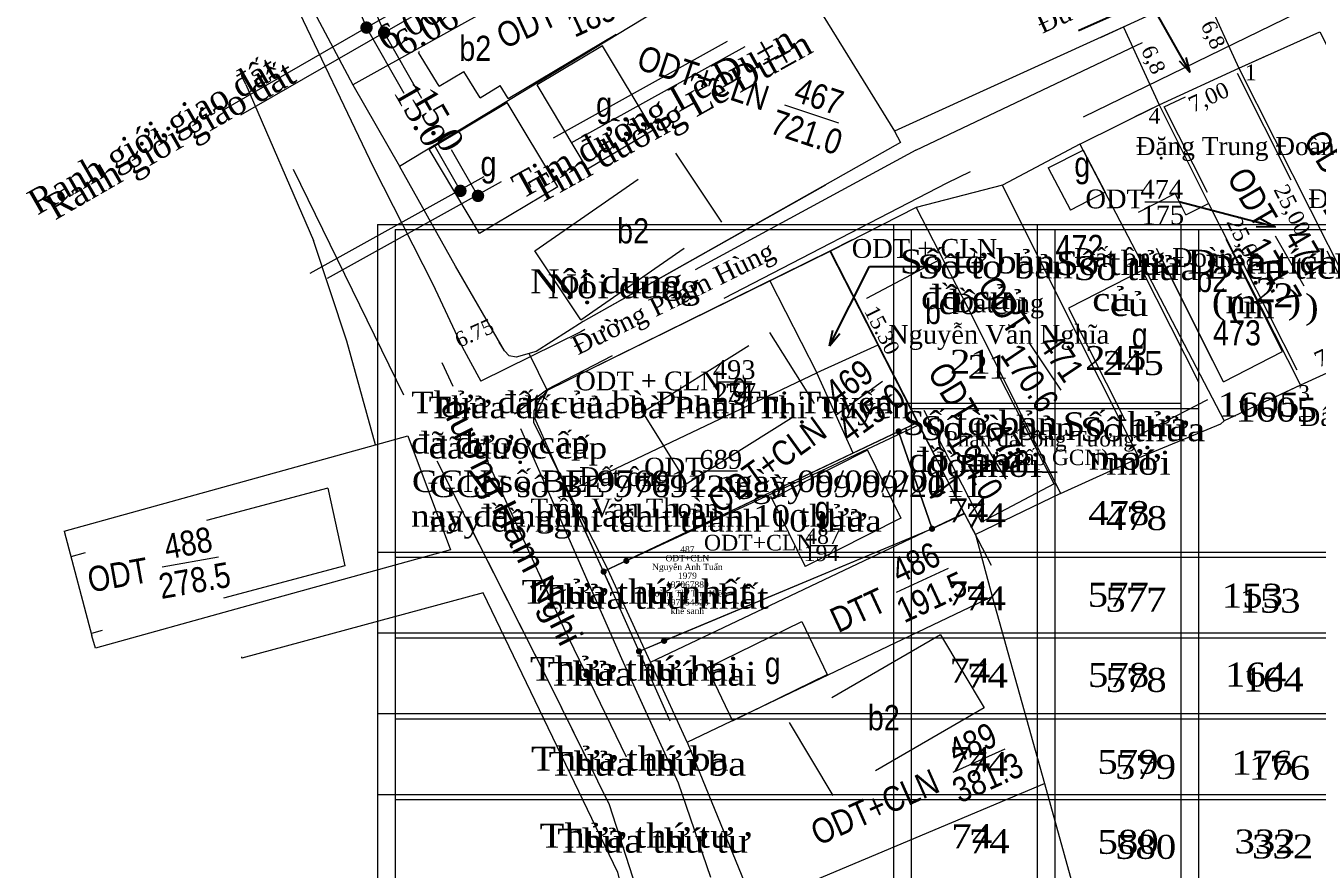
# Model space of a CAD drawing. Header units: metres. Extents: x 549612 to 552411, y 1838750 to 1839254.
# Drawn here: x 551481.4 to 551584.2, y 1839008.1 to 1839075.3 of the extents above; entities that cross this region are included whole.
import ezdxf
from ezdxf.enums import TextEntityAlignment as Align

# ---------------------------------------------------------------- set-up
doc = ezdxf.new("R2010")
doc.units = ezdxf.units.M
doc.header["$MEASUREMENT"] = 0
for name, pattern in [('DGN Style 1', [9.527112, 0.015852, -9.51126]), ('DGN Style 2', [15.8521, 9.51126, -6.34084]), ('DGN Style 3', [22.19294, 15.8521, -6.34084]), ('DGN Style 5', [11.09647, 4.75563, -6.34084]), ('LeDuong', [30, 20, -10]), ('TuongNha', [20, 10, -10])]:
    doc.linetypes.add(name, pattern=pattern)
for name, color, linetype, lineweight in [('Level 1', 7, 'Continuous', 0), ('Level 10', 7, 'Continuous', 0), ('Level 13', 7, 'Continuous', 0), ('Level 14', 7, 'Continuous', 0), ('Level 16', 7, 'Continuous', 0), ('Level 18', 7, 'Continuous', 0), ('Level 22', 7, 'Continuous', 0), ('Level 23', 7, 'Continuous', 0), ('Level 24', 7, 'Continuous', 0), ('Level 28', 7, 'Continuous', 0), ('Level 6', 7, 'Continuous', 0), ('Level 61', 7, 'Continuous', 0)]:
    doc.layers.add(name, color=color, linetype=linetype, lineweight=lineweight)
doc.styles.add('Style-Vnarial', font='Vnarial.shx')
doc.styles.add('Style-vnarialNarrowI', font='vnarialNarrowI.shx')
doc.styles.add('Style-Vntime', font='Vntime.shx')
doc.styles.add('Style-Vntimebi', font='Vntimebi.shx')
doc.dimstyles.get("Standard").update_dxf_attribs({"dimtxt": 0.18, "dimasz": 0.18, "dimexe": 0.18, "dimexo": 0.0625, "dimgap": 0.09, "dimtad": 0, "dimtih": 1, "dimtoh": 1, "dimdec": 4, "dimzin": 0, "dimdsep": 46, "dimtxsty": 'Standard', "dimcen": 0.09, "dimadec": 0, "dimazin": 0, "dimtfac": 1, "dimtdec": 4, "dimtofl": 0, "dimtmove": 0, "dimatfit": 3, "dimfxl": 1, "dimtolj": 1, "dimtzin": 0, "dimarcsym": 0})

# ---------------------------------------------------------------- blocks, each defined once
blk = doc.blocks.new('N_THUA_12')
at = {"layer": 'Level 13', "color": 7, "linetype": 'Continuous', "lineweight": 13, "flags": 128}
blk.add_lwpolyline([(-1.426873, -0.006037), (3.1127, -0.00351)], dxfattribs=at)
at = {"layer": 'Level 13', "color": 7, "linetype": 'Continuous', "lineweight": 0, "style": 'Style-vnarialNarrowI'}
blk.add_text('466', height=1.999982, rotation=359.999824, dxfattribs=at).set_placement((0.937433, 0.504819), align=Align.CENTER)
blk.add_text('ODT ', height=1.999982, rotation=359.999824, dxfattribs=at).set_placement((-1.945005, -0.007718), align=Align.MIDDLE_RIGHT)
blk.add_text('175.3', height=1.999982, rotation=359.999824, dxfattribs=at).set_placement((0.909025, -0.509617), align=Align.TOP_CENTER)
blk = doc.blocks.new('N_THUA_13')
at = {"layer": 'Level 13', "color": 7, "linetype": 'Continuous', "lineweight": 13, "flags": 128}
blk.add_lwpolyline([(-1.432513, -0.002506), (3.108519, 0.001739)], dxfattribs=at)
at = {"layer": 'Level 13', "color": 7, "linetype": 'Continuous', "lineweight": 0, "style": 'Style-vnarialNarrowI'}
blk.add_text('467', height=1.999979, rotation=0.000007, dxfattribs=at).set_placement((0.966574, 0.503299), align=Align.CENTER)
blk.add_text('ODT+CLN ', height=1.999979, rotation=0.000007, dxfattribs=at).set_placement((-2.245298, 0.000374), align=Align.MIDDLE_RIGHT)
blk.add_text('721.0', height=1.999979, rotation=0.000007, dxfattribs=at).set_placement((0.921404, -0.509952), align=Align.TOP_CENTER)
blk = doc.blocks.new('N_THUA_14')
at = {"layer": 'Level 13', "color": 7, "linetype": 'Continuous', "lineweight": 13, "flags": 128}
blk.add_lwpolyline([(-1.454133, -0.002136), (2.939698, 0.00081)], dxfattribs=at)
at = {"layer": 'Level 13', "color": 7, "linetype": 'Continuous', "lineweight": 0, "style": 'Style-vnarialNarrowI'}
blk.add_text('468', height=1.999983, rotation=359.999906, dxfattribs=at).set_placement((0.813823, 0.498908), align=Align.CENTER)
blk.add_text('ODT ', height=1.999983, rotation=359.999906, dxfattribs=at).set_placement((-1.969127, -0.002419), align=Align.MIDDLE_RIGHT)
blk.add_text('185.1', height=1.999983, rotation=359.999906, dxfattribs=at).set_placement((0.903744, -0.517068), align=Align.TOP_CENTER)
blk = doc.blocks.new('N_THUA_15')
at = {"layer": 'Level 13', "color": 7, "linetype": 'Continuous', "lineweight": 13, "flags": 128}
blk.add_lwpolyline([(-1.432199, -0.001917), (3.108502, 0.00025)], dxfattribs=at)
at = {"layer": 'Level 13', "color": 7, "linetype": 'Continuous', "lineweight": 0, "style": 'Style-vnarialNarrowI'}
blk.add_text('469', height=1.999978, rotation=0.000036, dxfattribs=at).set_placement((0.920698, 0.513348), align=Align.CENTER)
blk.add_text('ODT+CLN ', height=1.999978, rotation=0.000036, dxfattribs=at).set_placement((-2.240051, 0.001359), align=Align.MIDDLE_RIGHT)
blk.add_text('415.0', height=1.999978, rotation=0.000036, dxfattribs=at).set_placement((0.926142, -0.506528), align=Align.TOP_CENTER)
blk = doc.blocks.new('N_THUA_16')
at = {"layer": 'Level 13', "color": 7, "linetype": 'Continuous', "lineweight": 13, "flags": 128}
blk.add_lwpolyline([(-1.426877, -0.00472), (3.117851, 0.002184)], dxfattribs=at)
at = {"layer": 'Level 13', "color": 7, "linetype": 'Continuous', "lineweight": 0, "style": 'Style-vnarialNarrowI'}
blk.add_text('470', height=1.99986, rotation=359.999971, dxfattribs=at).set_placement((0.914884, 0.509224), align=Align.CENTER)
blk.add_text('ODT ', height=1.99986, rotation=359.999971, dxfattribs=at).set_placement((-1.946248, -0.001121), align=Align.MIDDLE_RIGHT)
blk.add_text('194.0', height=1.99986, rotation=359.999971, dxfattribs=at).set_placement((0.920932, -0.507884), align=Align.TOP_CENTER)
blk = doc.blocks.new('N_THUA_17')
at = {"layer": 'Level 13', "color": 7, "linetype": 'Continuous', "lineweight": 13, "flags": 128}
blk.add_lwpolyline([(-1.428341, 0.006247), (3.15626, 0.003418)], dxfattribs=at)
at = {"layer": 'Level 13', "color": 7, "linetype": 'Continuous', "lineweight": 0, "style": 'Style-vnarialNarrowI'}
blk.add_text('471', height=1.999979, rotation=0.000105, dxfattribs=at).set_placement((1.037888, 0.507059), align=Align.CENTER)
blk.add_text('ODT ', height=1.999979, rotation=0.000105, dxfattribs=at).set_placement((-1.945267, -0.003149), align=Align.MIDDLE_RIGHT)
blk.add_text('170.6', height=1.999979, rotation=0.000105, dxfattribs=at).set_placement((0.960238, -0.513503), align=Align.TOP_CENTER)
blk = doc.blocks.new('N_THUA_18')
at = {"layer": 'Level 13', "color": 7, "linetype": 'Continuous', "lineweight": 13, "flags": 128}
blk.add_lwpolyline([(-1.433874, 0.002545), (3.145597, -0.005025)], dxfattribs=at)
at = {"layer": 'Level 13', "color": 7, "linetype": 'Continuous', "lineweight": 0, "style": 'Style-vnarialNarrowI'}
blk.add_text('474', height=1.99998, rotation=0.000021, dxfattribs=at).set_placement((0.910514, 0.505072), align=Align.CENTER)
blk.add_text('ODT ', height=1.99998, rotation=0.000021, dxfattribs=at).set_placement((-1.951308, 0.002087), align=Align.MIDDLE_RIGHT)
blk.add_text('174.7', height=1.99998, rotation=0.000021, dxfattribs=at).set_placement((0.990316, -0.510485), align=Align.TOP_CENTER)
blk = doc.blocks.new('N_THUA_19')
at = {"layer": 'Level 13', "color": 7, "linetype": 'Continuous', "lineweight": 13, "flags": 128}
blk.add_lwpolyline([(-1.422709, -0.00059), (3.131774, 0.000456)], dxfattribs=at)
at = {"layer": 'Level 13', "color": 7, "linetype": 'Continuous', "lineweight": 0, "style": 'Style-vnarialNarrowI'}
blk.add_text('486', height=1.999801, rotation=359.999906, dxfattribs=at).set_placement((0.944618, 0.506264), align=Align.CENTER)
blk.add_text('DTT ', height=1.999801, rotation=359.999906, dxfattribs=at).set_placement((-1.945102, -0.001173), align=Align.MIDDLE_RIGHT)
blk.add_text('191.5', height=1.999801, rotation=359.999906, dxfattribs=at).set_placement((0.939849, -0.513705), align=Align.TOP_CENTER)
blk = doc.blocks.new('N_THUA_20')
at = {"layer": 'Level 13', "color": 7, "linetype": 'Continuous', "lineweight": 13, "flags": 128}
blk.add_lwpolyline([(-1.431988, 0.001956), (3.128716, -0.000433)], dxfattribs=at)
at = {"layer": 'Level 13', "color": 7, "linetype": 'Continuous', "lineweight": 0, "style": 'Style-vnarialNarrowI'}
blk.add_text('488', height=1.999976, rotation=0.000038, dxfattribs=at).set_placement((0.947029, 0.512048), align=Align.CENTER)
blk.add_text('ODT ', height=1.999976, rotation=0.000038, dxfattribs=at).set_placement((-1.946403, 0.000741), align=Align.MIDDLE_RIGHT)
blk.add_text('278.5', height=1.999976, rotation=0.000038, dxfattribs=at).set_placement((0.932654, -0.506866), align=Align.TOP_CENTER)
blk = doc.blocks.new('N_THUA_21')
at = {"layer": 'Level 13', "color": 7, "linetype": 'Continuous', "lineweight": 13, "flags": 128}
blk.add_lwpolyline([(-1.432651, 0.00294), (3.111022, 0.005133)], dxfattribs=at)
at = {"layer": 'Level 13', "color": 7, "linetype": 'Continuous', "lineweight": 0, "style": 'Style-vnarialNarrowI'}
blk.add_text('489', height=1.999858, rotation=0.000048, dxfattribs=at).set_placement((0.916653, 0.517472), align=Align.CENTER)
blk.add_text('ODT+CLN ', height=1.999858, rotation=0.000048, dxfattribs=at).set_placement((-2.248896, 0.002028), align=Align.MIDDLE_RIGHT)
blk.add_text('381.3', height=1.999858, rotation=0.000048, dxfattribs=at).set_placement((0.905727, -0.502712), align=Align.TOP_CENTER)
blk = doc.blocks.new('TerminatorOpen_0.5')
at = {"color": 0, "linetype": 'ByBlock', "lineweight": -2}
for q in [(-1, 0.25), (-1, 0), (-1, -0.25)]:
    blk.add_line((0, 0), q, dxfattribs=at)

msp = doc.modelspace()

# ---------------------------------------------------------------- hatches: boundary and pattern name
at = {"layer": 'Level 10', "linetype": 'DGN Style 3', "lineweight": 0}
h = msp.add_hatch(color=7, dxfattribs=at)
edge = h.paths.add_edge_path()
edge.add_arc((551508.52, 1839075.11), 0.5, 0, 360)
h = msp.add_hatch(color=7, dxfattribs=at)
edge = h.paths.add_edge_path()
edge.add_arc((551509.92, 1839074.71), 0.5, 0, 360)
at = {"layer": 'Level 10', "linetype": 'Continuous', "lineweight": 0}
h = msp.add_hatch(color=7, dxfattribs=at)
edge = h.paths.add_edge_path()
edge.add_arc((551516, 1839062.11), 0.5, 0, 360)
h = msp.add_hatch(color=7, dxfattribs=at)
edge = h.paths.add_edge_path()
edge.add_arc((551517.4, 1839061.71), 0.5, 0, 360)
h = msp.add_hatch(color=1, dxfattribs=at)
edge = h.paths.add_edge_path()
edge.add_arc((551550.91, 1839042.96), 0.25, 0, 360)
h = msp.add_hatch(color=1, dxfattribs=at)
edge = h.paths.add_edge_path()
edge.add_arc((551553.57, 1839035.21), 0.25, 0, 360)
h = msp.add_hatch(color=1, dxfattribs=at)
edge = h.paths.add_edge_path()
edge.add_arc((551529.22, 1839032.66), 0.25, 0, 360)
h = msp.add_hatch(color=1, dxfattribs=at)
edge = h.paths.add_edge_path()
edge.add_arc((551527.41, 1839031.8), 0.25, 0, 360)
h = msp.add_hatch(color=1, dxfattribs=at)
edge = h.paths.add_edge_path()
edge.add_arc((551523.12, 1839029.76), 0.25, 0, 360)
h = msp.add_hatch(color=1, dxfattribs=at)
edge = h.paths.add_edge_path()
edge.add_arc((551530.23, 1839025.45), 0.25, 0, 360)
h = msp.add_hatch(color=1, dxfattribs=at)
edge = h.paths.add_edge_path()
edge.add_arc((551532.23, 1839026.29), 0.25, 0, 360)
h = msp.add_hatch(color=1, dxfattribs=at)
edge = h.paths.add_edge_path()
edge.add_arc((551526.04, 1839023.59), 0.25, 0, 360)

# ---------------------------------------------------------------- linework, layer by layer
at = {"layer": 'Level 1', "color": 7, "linetype": 'Continuous', "lineweight": 0}
for p, q in [((551509.398236, 1839059.432529), (551602.169424, 1839059.432529)), ((551509.398236, 1839059.432529), (551509.398236, 1838969.02603)), ((551510.798236, 1839059.032529), (551603.569424, 1839059.032529)), ((551510.798236, 1839059.032529), (551510.798236, 1838968.62603)), ((551550.508315, 1839059.432529), (551550.508315, 1838969.02603)), ((551551.908315, 1839059.032529), (551551.908315, 1838968.62603)), ((551561.95106, 1839059.432529), (551561.95106, 1838969.02603)), ((551563.35106, 1839059.032529), (551563.35106, 1838968.62603)), ((551573.393804, 1839059.432529), (551573.393804, 1838969.02603)), ((551574.793804, 1839059.032529), (551574.793804, 1838968.62603)), ((551550.508315, 1839045.197242), (551573.393804, 1839045.197242)), ((551551.908315, 1839044.797242), (551574.793804, 1839044.797242)), ((551509.398236, 1839033.35623), (551602.169424, 1839033.35623)), ((551510.798236, 1839032.95623), (551603.569424, 1839032.95623)), ((551509.398236, 1839026.92321), (551602.169424, 1839026.92321)), ((551510.798236, 1839026.52321), (551603.569424, 1839026.52321)), ((551509.398236, 1839020.49019), (551602.169424, 1839020.49019)), ((551510.798236, 1839020.09019), (551603.569424, 1839020.09019)), ((551509.398236, 1839014.05717), (551602.169424, 1839014.05717)), ((551510.798236, 1839013.65717), (551603.569424, 1839013.65717))]:
    msp.add_line(p, q, dxfattribs=at)
at = {"layer": 'Level 10', "color": 7, "linetype": 'Continuous', "lineweight": 0}
for p, q in [((551499.38, 1839096.48), (551508.52, 1839075.11)), ((551500.78, 1839096.08), (551509.92, 1839074.71)), ((551508.52, 1839075.11), (551534.29, 1839089.92)), ((551509.92, 1839074.71), (551535.69, 1839089.52)), ((551537.08, 1839088.68), (551550.58, 1839066.87)), ((551520.22, 1839077.66), (551507.43, 1839070.55)), ((551497.12, 1839068.56), (551508.52, 1839075.11)), ((551511.53, 1839069.86), (551508.52, 1839075.11)), ((551498.52, 1839068.16), (551509.92, 1839074.71)), ((551512.93, 1839069.46), (551509.92, 1839074.71)), ((551516, 1839062.11), (551513.9, 1839065.77)), ((551565.34, 1839065.83), (551576.84, 1839043.8)), ((551517.4, 1839061.71), (551515.3, 1839065.37)), ((551545.49, 1839057.32), (551552.55, 1839043.48)), ((551582.91, 1839046.63), (551576.84, 1839043.8)), ((551556.14, 1839036.45), (551552.55, 1839043.48)), ((551484.44, 1839035.01), (551509.24, 1839041.89)), ((551563.8, 1839038.03), (551570.07, 1839040.87)), ((551563.8, 1839038.03), (551557.02, 1839034.74)), ((551531.14, 1839024.58), (551556.14, 1839036.45)), ((551556.14, 1839036.45), (551557.02, 1839034.74)), ((551484.44, 1839035.01), (551486.65, 1839026.69)), ((551557.02, 1839034.74), (551558.37, 1839029.81)), ((551534.07, 1839018.22), (551558.37, 1839029.81)), ((551558.37, 1839029.81), (551562.52, 1839014.92)), ((551539.39, 1839005.21), (551562.52, 1839014.92)), ((551562.52, 1839014.92), (551566.81, 1838999.45))]:
    msp.add_line(p, q, dxfattribs=at)
at = {"layer": 'Level 10', "color": 7, "linetype": 'DGN Style 3', "lineweight": 0}
for p, q in [((551504.02, 1839055.55), (551548.38, 1839080.18)), ((551505.42, 1839055.15), (551549.78, 1839079.78))]:
    msp.add_line(p, q, dxfattribs=at)
at = {"layer": 'Level 10', "color": 1, "linetype": 'Continuous', "lineweight": 0}
for p, q in [((551549.26, 1839049.83), (551552.4, 1839043.67)), ((551547.28, 1839041.24), (551544.39, 1839047.62)), ((551550.91, 1839042.96), (551552.4, 1839043.67)), ((551552.4, 1839043.67), (551556.16, 1839036.4)), ((551550.91, 1839042.96), (551529.22, 1839032.66)), ((551553.57, 1839035.21), (551550.91, 1839042.96)), ((551527.407632, 1839031.803748), (551524.404718, 1839038.422623)), ((551556.16, 1839036.4), (551553.57, 1839035.21)), ((551556.16, 1839036.4), (551558.28, 1839032.31)), ((551553.57, 1839035.21), (551532.23, 1839026.29)), ((551543.87, 1839033.88), (551546.06, 1839033.88)), ((551529.22, 1839032.66), (551527.41, 1839031.8)), ((551530.23, 1839025.45), (551527.41, 1839031.8)), ((551524.36, 1839030.35), (551523.12, 1839029.76)), ((551532.23, 1839026.29), (551530.23, 1839025.45)), ((551532.7, 1839019.89), (551530.23, 1839025.45))]:
    msp.add_line(p, q, dxfattribs=at)
at = {"layer": 'Level 10', "color": 1, "linetype": 'DGN Style 3', "lineweight": 0}
for p, q in [((551528.861, 1839024.85), (551523.153388, 1839037.855411)), ((551524.23, 1839027.31), (551520.078097, 1839036.461421)), ((551523.169, 1839022.748), (551516.958407, 1839035.047306)), ((551529.24, 1839017.03), (551524.23, 1839027.31)), ((551531.573851, 1839018.90525), (551528.861, 1839024.85)), ((551526.632275, 1839015.751625), (551523.169, 1839022.748))]:
    msp.add_line(p, q, dxfattribs=at)
at = {"layer": 'Level 10', "color": 7, "linetype": 'Continuous', "lineweight": 0, "flags": 128}
for points in [[(551511.16, 1839064.09), (551533.43, 1839077.58), (551531.79, 1839080.32), (551529.82, 1839083.76)], [(551570.07, 1839040.87), (551565.39, 1839050.12), (551559.17, 1839062.57)], [(551552.3, 1839060.78), (551556.84, 1839051.97), (551563.8, 1839038.03)], [(551552.55, 1839043.48), (551545.15, 1839040.01), (551527.74, 1839031.96)], [(551576.84, 1839043.8), (551576.55, 1839043.55), (551570.07, 1839040.87)]]:
    msp.add_lwpolyline(points, dxfattribs=at)
at = {"layer": 'Level 10', "color": 1, "linetype": 'Continuous', "lineweight": 0, "flags": 128}
msp.add_lwpolyline([(551550.91, 1839042.96), (551553.57, 1839035.21), (551530.23, 1839025.45), (551527.41, 1839031.8), (551550.91, 1839042.96)], close=True, dxfattribs=at)
at = {"layer": 'Level 14', "color": 7, "linetype": 'TuongNha', "lineweight": 0}
for p, q in [((551529.917, 1839083.452), (551512.654, 1839073.129)), ((551519.804, 1839069.478), (551531.268, 1839076.297)), ((551514.307, 1839070.441), (551512.654, 1839073.129)), ((551527.321, 1839073.647), (551522.107, 1839070.547)), ((551531.349, 1839066.932), (551527.321, 1839073.647)), ((551514.307, 1839070.441), (551516.277, 1839071.62)), ((551517.564, 1839069.527), (551516.277, 1839071.62)), ((551517.564, 1839069.527), (551519.179, 1839070.494)), ((551519.804, 1839069.478), (551519.179, 1839070.494)), ((551526.135, 1839063.832), (551522.107, 1839070.547)), ((551513.499, 1839065.444), (551519.723, 1839069.145)), ((551523.751, 1839062.429), (551519.723, 1839069.145)), ((551531.349, 1839066.932), (551526.135, 1839063.832)), ((551517.526, 1839058.728), (551513.499, 1839065.444)), ((551521.941, 1839057.335), (551533.145, 1839065.109)), ((551533.145, 1839065.109), (551536.804, 1839059.627)), ((551562.833, 1839063.948), (551565.603, 1839065.364)), ((551565.603, 1839065.364), (551567.364, 1839061.995)), ((551562.833, 1839063.948), (551564.594, 1839060.579)), ((551523.751, 1839062.429), (551517.526, 1839058.728)), ((551567.364, 1839061.995), (551564.594, 1839060.579)), ((551570.004, 1839060.411), (551572.935, 1839061.914)), ((551573.799, 1839060.194), (551572.935, 1839061.914)), ((551573.799, 1839060.194), (551572.935, 1839061.914)), ((551573.799, 1839060.194), (551575.592, 1839061.114)), ((551581.485, 1839049.315), (551575.541, 1839061.148)), ((551525.6, 1839051.853), (551536.804, 1839059.627)), ((551575.947, 1839048.578), (551570.004, 1839060.411)), ((551576.787, 1839046.907), (551570.004, 1839060.411)), ((551525.6, 1839051.853), (551521.941, 1839057.335)), ((551548.373, 1839053.57), (551554.178, 1839056.642)), ((551563.303, 1839038.795), (551554.178, 1839056.642)), ((551570.301, 1839055.769), (551564.434, 1839052.761)), ((551570.301, 1839055.769), (551575.508, 1839045.466)), ((551557.498, 1839035.723), (551548.373, 1839053.57)), ((551564.434, 1839052.761), (551569.642, 1839042.457)), ((551530.493, 1839044.496), (551540.616, 1839050.848)), ((551540.616, 1839050.848), (551544.176, 1839045.173)), ((551576.787, 1839046.907), (551581.485, 1839049.315)), ((551533.913, 1839038.734), (551544.176, 1839045.173)), ((551575.508, 1839045.466), (551569.642, 1839042.457)), ((551530.493, 1839044.496), (551533.861, 1839039.128)), ((551548.434, 1839041.463), (551540.801, 1839037.621)), ((551548.434, 1839041.463), (551551.085, 1839036.043)), ((551505.445, 1839038.436), (551484.979, 1839032.984)), ((551505.445, 1839038.436), (551506.789, 1839032.25)), ((551563.303, 1839038.795), (551557.498, 1839035.723)), ((551540.801, 1839037.621), (551543.452, 1839032.202)), ((551551.085, 1839036.043), (551543.452, 1839032.202)), ((551506.789, 1839032.25), (551486.623, 1839026.878)), ((551535.649, 1839024.143), (551543.204, 1839027.816)), ((551543.204, 1839027.816), (551545.222, 1839023.602)), ((551554.246, 1839026.764), (551542.181, 1839019.785)), ((551554.246, 1839026.764), (551557.73, 1839020.948)), ((551535.649, 1839024.143), (551537.667, 1839019.93)), ((551537.667, 1839019.93), (551545.222, 1839023.602)), ((551557.73, 1839020.948), (551545.665, 1839013.969)), ((551542.181, 1839019.785), (551545.665, 1839013.969))]:
    msp.add_line(p, q, dxfattribs=at)
at = {"layer": 'Level 18', "color": 1, "linetype": 'Continuous', "lineweight": 0}
for p, q in [((551571.66, 1839068.95), (551578.02, 1839071.88)), ((551578.02, 1839071.88), (551589.27, 1839049.55)), ((551589.27, 1839049.55), (551582.91, 1839046.63))]:
    msp.add_line(p, q, dxfattribs=at)
at = {"layer": 'Level 18', "color": 1, "linetype": 'Continuous', "lineweight": 0, "flags": 128}
msp.add_lwpolyline([(551571.66, 1839068.95), (551575.59, 1839061.11), (551582.91, 1839046.63)], dxfattribs=at)
at = {"layer": 'Level 22', "color": 30, "linetype": 'LeDuong', "lineweight": 0}
for p, q in [((551552.285, 1839065.343), (551582.281, 1839079.607)), ((551502.527, 1839077.669), (551509.042, 1839064.016)), ((551583.607, 1839076.724), (551554.753, 1839062.716)), ((551511.5, 1839045.857), (551498.6, 1839072.191857)), ((551552.285, 1839065.343), (551525.594, 1839050.897)), ((551509.042, 1839064.016), (551513.794, 1839054.688)), ((551554.753, 1839062.716), (551522.866, 1839046.277)), ((551513.794, 1839054.688), (551516.145, 1839049.698)), ((551525.594, 1839050.897), (551517.633, 1839046.97)), ((551516.145, 1839049.698), (551517.633, 1839046.97)), ((551520.297, 1839044.364), (551522.866, 1839046.277)), ((551523.169, 1839022.748), (551511.5, 1839045.857)), ((551528.861, 1839024.85), (551520.297, 1839044.364)), ((551533.382, 1839014.943), (551528.861, 1839024.85)), ((551527.881, 1839013.229), (551523.169, 1839022.748)), ((551535.948, 1839007.436), (551533.382, 1839014.943)), ((551530.456, 1839005.262), (551527.881, 1839013.229))]:
    msp.add_line(p, q, dxfattribs=at)
at = {"layer": 'Level 23', "color": 30, "linetype": 'Continuous', "lineweight": 0}
for p, q in [((551498.9, 1839070.57), (551498.6, 1839071.25)), ((551498.9, 1839070.57), (551504.31, 1839058.15)), ((551507.43, 1839070.55), (551511.16, 1839064.09)), ((551565.34, 1839065.83), (551571.66, 1839068.95)), ((551565.34, 1839065.83), (551559.17, 1839062.57)), ((551559.17, 1839062.57), (551552.3, 1839060.78)), ((551552.3, 1839060.78), (551545.49, 1839057.32)), ((551506.96, 1839050.14), (551504.31, 1839058.15)), ((551509.24, 1839041.89), (551506.96, 1839050.14)), ((551531.14, 1839024.58), (551527.74, 1839031.96)), ((551534.07, 1839018.22), (551531.14, 1839024.58)), ((551534.07, 1839018.22), (551539.39, 1839005.21))]:
    msp.add_line(p, q, dxfattribs=at)
at = {"layer": 'Level 23', "color": 30, "linetype": 'Continuous', "lineweight": 0, "flags": 128}
for points in [[(551601.37, 1839089.93), (551581.47, 1839080.96), (551569.67, 1839075.53), (551550.58, 1839066.87)], [(551498.6, 1839087.54), (551500.8, 1839083.04), (551507.43, 1839070.55)], [(551578.02, 1839071.88), (551584.47, 1839074.77), (551595.63, 1839052.49)], [(551550.58, 1839066.87), (551551.07, 1839065.95), (551525.79, 1839051.71), (551522.03, 1839049.31), (551520.43, 1839048.86)], [(551520.43, 1839048.86), (551519.89, 1839048.98), (551519.5, 1839049.37), (551515.6, 1839056.12), (551511.16, 1839064.09)], [(551545.49, 1839057.32), (551522.91, 1839046.22), (551522.33, 1839045.53)], [(551522.33, 1839045.53), (551521.85, 1839044.61), (551521.82, 1839043.68), (551527.74, 1839031.96)], [(551509.24, 1839041.89), (551511.82, 1839042.6), (551515.22, 1839033.53), (551498.6, 1839028.94)], [(551530.43, 1839000.4), (551528.55, 1839007.85), (551517.8, 1839030.12), (551498.6, 1839024.92)], [(551498.6, 1839028.94), (551486.93, 1839025.71), (551486.65, 1839026.69)]]:
    msp.add_lwpolyline(points, dxfattribs=at)
at = {"layer": 'Level 24', "color": 7, "linetype": 'DGN Style 1', "lineweight": 0}
for p, q in [((551498.6, 1839071.25), (551498.6, 1839087.54)), ((551498.6, 1839024.92), (551498.6, 1839028.94))]:
    msp.add_line(p, q, dxfattribs=at)
at = {"layer": 'Level 61', "color": 1, "linetype": 'DGN Style 2', "lineweight": 0}
for p, q in [((551575.18, 1839078.06), (551578.02, 1839071.88)), ((551568.81, 1839075.14), (551571.66, 1839068.95)), ((551549.26, 1839049.83), (551544.39, 1839047.62)), ((551549.26, 1839049.83), (551544.39, 1839047.62)), ((551549.26, 1839049.83), (551544.39, 1839047.62)), ((551549.26, 1839049.83), (551544.39, 1839047.62)), ((551521.47, 1839049.15), (551522.91, 1839046.22)), ((551521.47, 1839049.15), (551522.91, 1839046.22))]:
    msp.add_line(p, q, dxfattribs=at)
at = {"layer": 'Level 61', "color": 1, "linetype": 'Continuous', "lineweight": 0}
for p, q in [((551569.67, 1839075.53), (551566.95, 1839074.29)), ((551578.02, 1839071.88), (551580.43, 1839072.96)), ((551571.66, 1839068.95), (551578.02, 1839071.88)), ((551578.02, 1839071.88), (551589.27, 1839049.55)), ((551569.76, 1839068.02), (551571.66, 1839068.95)), ((551545.07, 1839062.56), (551525.79, 1839051.71)), ((551545.07, 1839062.56), (551525.79, 1839051.71)), ((551545.07, 1839062.56), (551525.79, 1839051.71)), ((551545.07, 1839062.56), (551525.79, 1839051.71)), ((551570.51, 1839061.24), (551573.24, 1839061.24)), ((551547.21, 1839058.2), (551545.44, 1839057.3)), ((551547.21, 1839058.2), (551545.44, 1839057.3)), ((551547.21, 1839058.2), (551545.44, 1839057.3)), ((551547.21, 1839058.2), (551545.44, 1839057.3)), ((551547.21, 1839058.2), (551545.44, 1839057.3)), ((551547.21, 1839058.2), (551545.44, 1839057.3)), ((551547.21, 1839058.2), (551545.44, 1839057.3)), ((551547.21, 1839058.2), (551545.44, 1839057.3)), ((551547.21, 1839058.2), (551545.44, 1839057.3)), ((551547.21, 1839058.2), (551545.44, 1839057.3)), ((551547.21, 1839058.2), (551545.44, 1839057.3)), ((551547.21, 1839058.2), (551545.44, 1839057.3)), ((551545.44, 1839057.3), (551522.91, 1839046.22)), ((551545.44, 1839057.3), (551522.91, 1839046.22)), ((551545.44, 1839057.3), (551522.91, 1839046.22)), ((551545.44, 1839057.3), (551522.91, 1839046.22)), ((551545.44, 1839057.3), (551540.64, 1839054.94)), ((551545.44, 1839057.3), (551540.64, 1839054.94)), ((551545.44, 1839057.3), (551540.64, 1839054.94)), ((551545.44, 1839057.3), (551540.64, 1839054.94)), ((551545.44, 1839057.3), (551552.4, 1839043.67)), ((551545.44, 1839057.3), (551552.4, 1839043.67)), ((551545.44, 1839057.3), (551552.4, 1839043.67)), ((551545.44, 1839057.3), (551552.4, 1839043.67)), ((551545.44, 1839057.3), (551552.4, 1839043.67)), ((551545.44, 1839057.3), (551552.4, 1839043.67)), ((551545.44, 1839057.3), (551552.4, 1839043.67)), ((551545.44, 1839057.3), (551552.4, 1839043.67)), ((551545.44, 1839057.3), (551552.4, 1839043.67)), ((551545.44, 1839057.3), (551552.4, 1839043.67)), ((551545.44, 1839057.3), (551552.4, 1839043.67)), ((551545.44, 1839057.3), (551552.4, 1839043.67)), ((551540.64, 1839054.94), (551544.39, 1839047.62)), ((551540.64, 1839054.94), (551544.39, 1839047.62)), ((551540.64, 1839054.94), (551544.39, 1839047.62)), ((551540.64, 1839054.94), (551544.39, 1839047.62)), ((551525.79, 1839051.71), (551522.03, 1839049.31)), ((551525.79, 1839051.71), (551522.03, 1839049.31)), ((551525.79, 1839051.71), (551522.03, 1839049.31)), ((551525.79, 1839051.71), (551522.03, 1839049.31)), ((551519.5, 1839049.37), (551519.1, 1839050.07)), ((551519.5, 1839049.37), (551519.1, 1839050.07)), ((551519.5, 1839049.37), (551519.1, 1839050.07)), ((551519.5, 1839049.37), (551519.1, 1839050.07)), ((551519.89, 1839048.98), (551519.5, 1839049.37)), ((551519.89, 1839048.98), (551519.5, 1839049.37)), ((551519.89, 1839048.98), (551519.5, 1839049.37)), ((551519.89, 1839048.98), (551519.5, 1839049.37)), ((551522.03, 1839049.31), (551520.43, 1839048.86)), ((551522.03, 1839049.31), (551520.43, 1839048.86)), ((551522.03, 1839049.31), (551520.43, 1839048.86)), ((551522.03, 1839049.31), (551520.43, 1839048.86)), ((551589.27, 1839049.55), (551582.91, 1839046.63)), ((551520.43, 1839048.86), (551519.89, 1839048.98)), ((551520.43, 1839048.86), (551519.89, 1839048.98)), ((551520.43, 1839048.86), (551519.89, 1839048.98)), ((551520.43, 1839048.86), (551519.89, 1839048.98)), ((551524.52, 1839038.17), (551544.39, 1839047.62)), ((551524.52, 1839038.17), (551544.39, 1839047.62)), ((551524.52, 1839038.17), (551544.39, 1839047.62)), ((551524.52, 1839038.17), (551544.39, 1839047.62)), ((551547.28, 1839041.24), (551544.39, 1839047.62)), ((551547.28, 1839041.24), (551544.39, 1839047.62)), ((551547.28, 1839041.24), (551544.39, 1839047.62)), ((551547.28, 1839041.24), (551544.39, 1839047.62)), ((551547.28, 1839041.24), (551544.39, 1839047.62)), ((551547.28, 1839041.24), (551544.39, 1839047.62)), ((551547.28, 1839041.24), (551544.39, 1839047.62)), ((551547.28, 1839041.24), (551544.39, 1839047.62)), ((551547.28, 1839041.24), (551544.39, 1839047.62)), ((551547.28, 1839041.24), (551544.39, 1839047.62)), ((551547.28, 1839041.24), (551544.39, 1839047.62)), ((551547.28, 1839041.24), (551544.39, 1839047.62)), ((551522.91, 1839046.22), (551521.92, 1839044.02)), ((551522.91, 1839046.22), (551521.92, 1839044.02)), ((551522.91, 1839046.22), (551521.92, 1839044.02)), ((551522.91, 1839046.22), (551521.92, 1839044.02)), ((551536.48, 1839046.9), (551539.22, 1839046.9)), ((551536.48, 1839046.9), (551539.22, 1839046.9)), ((551536.48, 1839046.9), (551539.22, 1839046.9)), ((551536.48, 1839046.9), (551539.22, 1839046.9)), ((551536.48, 1839046.9), (551539.22, 1839046.9)), ((551536.48, 1839046.9), (551539.22, 1839046.9)), ((551536.48, 1839046.9), (551539.22, 1839046.9)), ((551536.48, 1839046.9), (551539.22, 1839046.9)), ((551536.48, 1839046.9), (551539.22, 1839046.9)), ((551536.48, 1839046.9), (551539.22, 1839046.9)), ((551536.48, 1839046.9), (551539.22, 1839046.9)), ((551536.48, 1839046.9), (551539.22, 1839046.9)), ((551582.91, 1839046.63), (551580.6, 1839045.55)), ((551524.52, 1839038.17), (551521.92, 1839044.02)), ((551524.52, 1839038.17), (551521.92, 1839044.02)), ((551524.52, 1839038.17), (551521.92, 1839044.02)), ((551524.52, 1839038.17), (551521.92, 1839044.02)), ((551552.4, 1839043.67), (551547.28, 1839041.24)), ((551552.4, 1839043.67), (551547.28, 1839041.24)), ((551552.4, 1839043.67), (551547.28, 1839041.24)), ((551552.4, 1839043.67), (551547.28, 1839041.24)), ((551552.4, 1839043.67), (551547.28, 1839041.24)), ((551552.4, 1839043.67), (551547.28, 1839041.24)), ((551552.4, 1839043.67), (551547.28, 1839041.24)), ((551552.4, 1839043.67), (551547.28, 1839041.24)), ((551552.4, 1839043.67), (551547.28, 1839041.24)), ((551552.4, 1839043.67), (551547.28, 1839041.24)), ((551552.4, 1839043.67), (551547.28, 1839041.24)), ((551552.4, 1839043.67), (551547.28, 1839041.24)), ((551553.33, 1839041.88), (551552.4, 1839043.67)), ((551553.33, 1839041.88), (551552.4, 1839043.67)), ((551553.33, 1839041.88), (551552.4, 1839043.67)), ((551553.33, 1839041.88), (551552.4, 1839043.67)), ((551553.33, 1839041.88), (551552.4, 1839043.67)), ((551553.33, 1839041.88), (551552.4, 1839043.67)), ((551553.33, 1839041.88), (551552.4, 1839043.67)), ((551553.33, 1839041.88), (551552.4, 1839043.67)), ((551553.33, 1839041.88), (551552.4, 1839043.67)), ((551553.33, 1839041.88), (551552.4, 1839043.67)), ((551553.33, 1839041.88), (551552.4, 1839043.67)), ((551553.33, 1839041.88), (551552.4, 1839043.67)), ((551547.28, 1839041.24), (551527.41, 1839031.8)), ((551547.28, 1839041.24), (551527.41, 1839031.8)), ((551547.28, 1839041.24), (551527.41, 1839031.8)), ((551547.28, 1839041.24), (551527.41, 1839031.8)), ((551535.33, 1839039.83), (551538.07, 1839039.83)), ((551535.33, 1839039.83), (551538.07, 1839039.83)), ((551535.33, 1839039.83), (551538.07, 1839039.83)), ((551535.33, 1839039.83), (551538.07, 1839039.83)), ((551535.33, 1839039.83), (551538.07, 1839039.83)), ((551535.33, 1839039.83), (551538.07, 1839039.83)), ((551535.33, 1839039.83), (551538.07, 1839039.83)), ((551535.33, 1839039.83), (551538.07, 1839039.83)), ((551527.410156, 1839031.800074), (551524.51806, 1839038.174691)), ((551527.410156, 1839031.800074), (551524.51806, 1839038.174691)), ((551527.410156, 1839031.800074), (551524.51806, 1839038.174691)), ((551527.410156, 1839031.800074), (551524.51806, 1839038.174691))]:
    msp.add_line(p, q, dxfattribs=at)
at = {"layer": 'Level 61', "color": 1, "linetype": 'DGN Style 5', "lineweight": 0}
for p, q in [((551520.08, 1839036.46), (551514.53333, 1839048.431386)), ((551520.08, 1839036.46), (551514.53333, 1839048.431386)), ((551520.08, 1839036.46), (551514.53333, 1839048.431386)), ((551520.08, 1839036.46), (551514.53333, 1839048.431386)), ((551524.230266, 1839027.312187), (551520.08, 1839036.46)), ((551524.230266, 1839027.312187), (551520.08, 1839036.46)), ((551524.230266, 1839027.312187), (551520.08, 1839036.46)), ((551524.230266, 1839027.312187), (551520.08, 1839036.46))]:
    msp.add_line(p, q, dxfattribs=at)
at = {"layer": 'Level 61', "color": 1, "linetype": 'LeDuong', "lineweight": 0}
msp.add_line((551528.05251, 1839030.383904), (551527.41, 1839031.8), dxfattribs=at)
msp.add_line((551528.05251, 1839030.383904), (551527.41, 1839031.8), dxfattribs=at)
msp.add_line((551528.05251, 1839030.383904), (551527.41, 1839031.8), dxfattribs=at)
msp.add_line((551528.05251, 1839030.383904), (551527.41, 1839031.8), dxfattribs=at)
at = {"layer": 'Level 61', "color": 1, "linetype": 'DGN Style 2', "lineweight": 0, "flags": 128}
msp.add_lwpolyline([(551577.88, 1839071.49), (551588.86, 1839049.69), (551583.05, 1839047.02), (551572.07, 1839068.81), (551577.88, 1839071.49)], close=True, dxfattribs=at)
at = {"layer": 'Level 61', "color": 1, "linetype": 'Continuous', "lineweight": 0, "flags": 128}
msp.add_lwpolyline([(551571.66, 1839068.95), (551575.59, 1839061.11), (551582.91, 1839046.63)], dxfattribs=at)

# ---------------------------------------------------------------- block references
at = {"layer": 'Level 13', "color": 7, "linetype": 'Continuous', "lineweight": 0}
for name, p, xscale, yscale, zscale, rotation in [('N_THUA_14', (551525.83, 1839077.4), 0.999998, 0.999998, 0.999998, 24.71851), ('N_THUA_12', (551587.79, 1839060.31), 0.999999, 0.999999, 0.999999, 300.996793), ('N_THUA_15', (551547.1, 1839045.13), 1.000001, 1.000001, 1.000001, 35.833039), ('N_THUA_20', (551493.64, 1839032.42), 1.000002, 1.000002, 1.000002, 10.132598), ('N_THUA_19', (551552.04, 1839030.76), 0.999999, 0.999999, 0.999999, 24.920135), ('N_THUA_21', (551556.56, 1839016.41), 1.000001, 1.000001, 1.000001, 23.998844)]:
    msp.add_blockref(name, p, dxfattribs=dict(at, xscale=xscale, yscale=yscale, zscale=zscale, rotation=rotation))
for name, p, rotation in [('N_THUA_13', (551543.18, 1839068.51), 341.591291), ('N_THUA_18', (551581.61, 1839057.28), 300.24307), ('N_THUA_17', (551562.08, 1839048.86), 303.829406), ('N_THUA_16', (551557.84, 1839041.83), 301.049688)]:
    msp.add_blockref(name, p, dxfattribs=dict(at, rotation=rotation))

# ---------------------------------------------------------------- texts
at = {"layer": 'Level 10', "color": 7, "linetype": 'Continuous', "lineweight": 0, "style": 'Style-Vntime'}
for s, rotation, p in [('6.06', 29.909153, (551512.370793, 1839074.469427)), ('6.06', 29.909153, (551513.770793, 1839074.069427)), ('15.0', 299.915461, (551511.952629, 1839067.694148)), ('15.0', 299.915461, (551513.352629, 1839067.294148))]:
    msp.add_text(s, height=1.99998, rotation=rotation, dxfattribs=at).set_placement(p, align=Align.CENTER)
at = {"layer": 'Level 10', "color": 7, "linetype": 'DGN Style 3', "lineweight": 0, "style": 'Style-Vntime'}
for s, rotation, p in [('Tim ®\xadêng Lª Du±n', 29.040344, (551531.842111, 1839067.502601)), ('Tim ®\xadêng Lª Du±n', 29.040344, (551533.242111, 1839067.102601)), ('Ranh giíi giao ®Êt', 29.880014, (551491.978176, 1839065.703777)), ('Ranh giíi giao ®Êt', 29.880014, (551493.378176, 1839065.303777))]:
    msp.add_text(s, height=1.99998, rotation=rotation, dxfattribs=at).set_placement(p, align=Align.CENTER)
at = {"layer": 'Level 10', "color": 1, "linetype": 'Continuous', "lineweight": 0, "style": 'Style-Vntime'}
for s, p in [('487', (551544.883295, 1839034.62499)), ('ODT+CLN', (551539.76454, 1839034.10499))]:
    msp.add_text(s, height=1.24998, dxfattribs=at).set_placement(p, align=Align.MIDDLE_CENTER)
msp.add_text('194', height=1.24998, dxfattribs=at).set_placement((551544.764656, 1839033.88998), align=Align.TOP_CENTER)
at = {"layer": 'Level 10', "color": 1, "linetype": 'Continuous', "lineweight": 0, "insert": (551561.85, 1839041.435), "char_height": 1.23, "attachment_point": 5, "line_spacing_factor": 0.721951, "style": 'Style-Vntimebi'}
msp.add_mtext('(PhÇn ®Êt «ng T\xadêng\\Pch\xada cÊp GCN)\\P', dxfattribs=at)
at = {"layer": 'Level 13', "color": 7, "linetype": 'Continuous', "lineweight": 0, "style": 'Style-vnarialNarrowI'}
for s, p in [('472', (551565.314458, 1839057.60999)), ('473', (551577.859697, 1839050.80999))]:
    msp.add_text(s, height=1.99998, dxfattribs=at).set_placement(p, align=Align.MIDDLE_CENTER)
at = {"layer": 'Level 13', "color": 254, "linetype": 'Continuous', "lineweight": 0, "insert": (551534.08, 1839031.11667), "char_height": 0.49998, "attachment_point": 5, "line_spacing_factor": 0.84001, "style": 'Style-Vntime'}
msp.add_mtext('487\\PODT+CLN\\PNguyÔn Anh TuÊn\\P1979\\P197067880\\PHoµng ThÞ Thu HiÒn\\P197354328\\Pkhe sanh\\P', dxfattribs=at)
at = {"layer": 'Level 16', "color": 7, "linetype": 'Continuous', "lineweight": 0, "style": 'Style-vnarialNarrowI'}
for s, p in [('b2', (551515.91, 1839072.46)), ('g', (551526.81, 1839068)), ('g', (551517.6, 1839063.28)), ('g', (551564.9, 1839063.22)), ('b2', (551528.48, 1839057.93)), ('b2', (551574.61, 1839054.05)), ('b', (551553.01, 1839051.51)), ('g', (551569.48, 1839049.62)), ('g', (551537.63, 1839045.67)), ('g', (551544.22, 1839035.82)), ('g', (551540.24, 1839023.42)), ('b2', (551548.45, 1839019.17))]:
    msp.add_text(s, height=1.99998, dxfattribs=at).set_placement(p)
at = {"layer": 'Level 28', "color": 7, "linetype": 'Continuous', "lineweight": 0, "style": 'Style-Vnarial'}
msp.add_text('®\xadêng Hµm Nghi', height=1.99998, rotation=296.646461, dxfattribs=at).set_placement((551520.078393, 1839035.790532), align=Align.MIDDLE_CENTER)
at = {"layer": 'Level 6', "color": 7, "linetype": 'Continuous', "lineweight": 0, "style": 'Style-Vntime'}
for s, height, width, p in [('Sè tê b¶n', 1.90002, 1.131557, (551551.02, 1839057.44002)), ('Sè thöa', 1.90152, 1.128203, (551563.45, 1839057.31152)), ('DiÖn tÝch', 1.90152, 1.128203, (551573.92, 1839057.42152)), ('Sè tê b¶n', 1.90002, 1.131557, (551552.42, 1839057.04002)), ('Sè thöa', 1.90152, 1.128203, (551564.85, 1839056.91152)), ('DiÖn tÝch', 1.90152, 1.128203, (551575.32, 1839057.02152)), ('Néi dung', 1.90152, 1.128203, (551521.55, 1839055.86152)), ('Néi dung', 1.90152, 1.128203, (551522.95, 1839055.46152)), (' ®å cñ', 1.90002, 1.131557, (551551.88, 1839054.60002)), (' ®å cñ', 1.90002, 1.131557, (551553.28, 1839054.20002)), ('cñ', 1.90002, 1.131557, (551566.33, 1839054.45002)), ('(m   )', 1.90152, 1.128203, (551575.86, 1839054.27152)), ('2', 1.90152, 1.128203, (551579.35, 1839055.15152)), ('2', 1.90152, 1.128203, (551580.75, 1839054.75152)), ('cñ', 1.90002, 1.131557, (551567.73, 1839054.05002)), ('(m   )', 1.90152, 1.128203, (551577.26, 1839053.87152)), ('21', 1.90752, 1.127516, (551555, 1839049.45752)), ('245', 1.90752, 1.127516, (551565.76, 1839049.75752)), ('245', 1.90752, 1.127516, (551567.16, 1839049.35752)), ('21', 1.90752, 1.127516, (551556.4, 1839049.05752)), ('Thöa ®Êt cña bµ Phan ThÞ TuyÕn', 1.72002, 1.127882, (551512.08, 1839046.13002)), ('Thöa ®Êt cña bµ Phan ThÞ TuyÕn', 1.72002, 1.127882, (551513.48, 1839045.73002)), ('1605', 1.90752, 1.127516, (551576.33, 1839046.04752)), ('1605', 1.90752, 1.127516, (551577.73, 1839045.64752)), ('Sè tê b¶n', 1.90002, 1.131557, (551551.23, 1839044.58002)), ('Sè tê b¶n', 1.90002, 1.131557, (551552.63, 1839044.18002)), ('Sè thöa', 1.90152, 1.128203, (551563.98, 1839044.48152)), ('Sè thöa', 1.90152, 1.128203, (551565.38, 1839044.08152)), ('®· ®\xadîc cÊp ', 1.72386, 1.126936, (551512.07, 1839042.92386)), ('®· ®\xadîc cÊp ', 1.72386, 1.126936, (551513.47, 1839042.52386)), ('®å míi', 1.90002, 1.131557, (551551.68, 1839041.64002)), ('®å míi', 1.90002, 1.131557, (551553.08, 1839041.24002)), ('míi', 1.90002, 1.131557, (551566.05, 1839041.81002)), ('míi', 1.90002, 1.131557, (551567.45, 1839041.41002)), ('GCN sè BE 976912 ngµy 09/09/2011', 1.72002, 1.127882, (551512.14, 1839039.85002)), ('GCN sè BE 976912 ngµy 09/09/2011', 1.72002, 1.127882, (551513.54, 1839039.45002)), ('nay ®Ò nghi t¸ch thµnh 10 thöa', 1.72002, 1.127882, (551512.07, 1839037.10002)), ('nay ®Ò nghi t¸ch thµnh 10 thöa', 1.72002, 1.127882, (551513.47, 1839036.70002)), ('74', 1.90752, 1.127516, (551554.81, 1839037.63752)), ('74', 1.90752, 1.127516, (551556.21, 1839037.23752)), ('478', 1.90752, 1.127516, (551566.01, 1839037.40752)), ('478', 1.90752, 1.127516, (551567.41, 1839037.00752)), ('Thöa thø nhÊt', 1.90152, 1.128203, (551520.87, 1839031.14152)), ('Thöa thø nhÊt', 1.90152, 1.128203, (551522.27, 1839030.74152)), ('74', 1.90752, 1.127516, (551554.81, 1839031.02752)), ('577', 1.90752, 1.127516, (551565.97, 1839030.90752)), ('153', 1.90752, 1.127516, (551576.65, 1839030.83752)), ('74', 1.90752, 1.127516, (551556.21, 1839030.62752)), ('577', 1.90752, 1.127516, (551567.37, 1839030.50752)), ('153', 1.90752, 1.127516, (551578.05, 1839030.43752)), ('Thöa thø hai', 1.90152, 1.128203, (551521.55, 1839025.01152)), ('Thöa thø hai', 1.90152, 1.128203, (551522.95, 1839024.61152)), ('74', 1.90752, 1.127516, (551554.96, 1839024.87752)), ('74', 1.90752, 1.127516, (551556.36, 1839024.47752)), ('578', 1.90752, 1.127516, (551565.99, 1839024.52752)), ('164', 1.90752, 1.127516, (551576.91, 1839024.55752)), ('578', 1.90752, 1.127516, (551567.39, 1839024.12752)), ('164', 1.90752, 1.127516, (551578.31, 1839024.15752)), ('Thöa thø ba', 1.89996, 1.128024, (551521.63, 1839017.84996)), ('Thöa thø ba', 1.89996, 1.128024, (551523.03, 1839017.44996)), ('74', 1.90752, 1.127516, (551554.96, 1839017.82752)), ('74', 1.90752, 1.127516, (551556.36, 1839017.42752)), ('579', 1.90752, 1.127516, (551566.74, 1839017.60752)), ('176', 1.90752, 1.127516, (551577.41, 1839017.53752)), ('579', 1.90752, 1.127516, (551568.14, 1839017.20752)), ('176', 1.90752, 1.127516, (551578.81, 1839017.13752)), ('Thöa thø t\xad', 1.89996, 1.128024, (551522.31, 1839011.71996)), ('Thöa thø t\xad', 1.89996, 1.128024, (551523.71, 1839011.31996)), ('74', 1.90752, 1.127516, (551555.11, 1839011.68752)), ('74', 1.90752, 1.127516, (551556.51, 1839011.28752)), ('580', 1.90998, 1.125656, (551566.75, 1839011.23998)), ('332', 1.90752, 1.127516, (551577.66, 1839011.26752)), ('580', 1.90998, 1.125656, (551568.15, 1839010.83998)), ('332', 1.90752, 1.127516, (551579.06, 1839010.86752))]:
    msp.add_text(s, height=height, dxfattribs=dict(at, width=width)).set_placement(p, align=Align.TOP_LEFT)
at = {"layer": 'Level 61', "color": 1, "linetype": 'Continuous', "lineweight": 0, "style": 'Style-Vntime'}
for s, height, rotation, p in [('§\xadêng Ph¹m Hïng', 1.5, 24.683319, (551570.364553, 1839078.294921)), ('6,8', 1.2, 294.722289, (551575.420644, 1839074.298109)), ('6,8', 1.2, 294.722289, (551570.670644, 1839072.308109)), ('7,00', 1.24998, 24.735139, (551575.87056, 1839069.019158)), ('25,00', 1.24956, 296.739264, (551581.708088, 1839060.326337)), ('25,00', 1.24956, 296.749578, (551577.948384, 1839057.736486)), ('§\xadêng Ph¹m Hïng', 1.5, 26.187439, (551533.269375, 1839052.90402)), ('§\xadêng Ph¹m Hïng', 1.5, 26.187439, (551533.269375, 1839052.90402)), ('§\xadêng Ph¹m Hïng', 1.5, 26.187439, (551533.269375, 1839052.90402)), ('§\xadêng Ph¹m Hïng', 1.5, 26.187439, (551533.269375, 1839052.90402)), ('6.75', 1.2, 23.974489, (551517.347412, 1839050.250271)), ('6.75', 1.2, 23.974489, (551517.347412, 1839050.250271)), ('7,00', 1.24998, 24.660778, (551585.891337, 1839048.717469))]:
    msp.add_text(s, height=height, rotation=rotation, dxfattribs=at).set_placement(p, align=Align.CENTER)
for s, p in [(' 1', (551579.423735, 1839070.92)), (' 4', (551571.761763, 1839067.45)), (' 3', (551583.675436, 1839045.4))]:
    msp.add_text(s, height=1.24998, dxfattribs=at).set_placement(p, align=Align.RIGHT)
msp.add_text('§Æng Trung §oµn ', height=1.44, dxfattribs=at).set_placement((551569.8, 1839064.96))
for s, p in [('474', (551571.867611, 1839062.24)), ('§Êt «ng B×nh', (551589.635464, 1839061.49)), ('ODT + CLN', (551552.968425, 1839057.53)), ('ODT + CLN', (551552.968425, 1839057.53)), ('ODT + CLN', (551552.968425, 1839057.53)), ('ODT + CLN', (551552.968425, 1839057.53)), ('§Êt «ng §oµn', (551571.251678, 1839056.81)), ('ODT + CLN', (551530.948425, 1839046.98)), ('ODT + CLN', (551530.948425, 1839046.98)), ('ODT + CLN', (551530.948425, 1839046.98)), ('ODT + CLN', (551530.948425, 1839046.98)), ('§Êt huyÖn ñy', (551588.966917, 1839044.15)), ('ODT', (551532.960244, 1839040.11)), ('ODT', (551532.960244, 1839040.11)), ('ODT', (551532.960244, 1839040.11)), ('ODT', (551532.960244, 1839040.11))]:
    msp.add_text(s, height=1.5, dxfattribs=at).set_placement(p, align=Align.MIDDLE_CENTER)
at = {"layer": 'Level 61', "color": 1, "linetype": 'DGN Style 2', "lineweight": 0, "style": 'Style-Vntime'}
msp.add_text('ODT', height=1.5, dxfattribs=at).set_placement((551568.120244, 1839061.47), align=Align.MIDDLE_CENTER)
at = {"layer": 'Level 61', "color": 1, "linetype": 'Continuous', "lineweight": 0, "style": 'Style-Vntime'}
msp.add_text('175', height=1.5, dxfattribs=at).set_placement((551571.947357, 1839060.94), align=Align.TOP_CENTER)
at = {"layer": 'Level 61', "color": 1, "linetype": 'DGN Style 2', "lineweight": 0, "style": 'Style-Vntime'}
msp.add_text('15.30', height=1.2, rotation=297.050597, dxfattribs=at).set_placement((551549.06381, 1839050.755873), align=Align.CENTER)
msp.add_text('15.30', height=1.2, rotation=297.050597, dxfattribs=at).set_placement((551549.06381, 1839050.755873), align=Align.CENTER)
for s, p in [('493', (551537.807815, 1839048.63)), ('493', (551537.807815, 1839048.63)), ('493', (551537.807815, 1839048.63)), ('493', (551537.807815, 1839048.63)), ('493', (551537.807815, 1839048.63)), ('493', (551537.807815, 1839048.63)), ('493', (551537.807815, 1839048.63)), ('493', (551537.807815, 1839048.63)), ('493', (551537.807815, 1839048.63)), ('493', (551537.807815, 1839048.63)), ('493', (551537.807815, 1839048.63)), ('493', (551537.807815, 1839048.63)), ('174', (551537.637611, 1839046.77)), ('174', (551537.637611, 1839046.77)), ('174', (551537.637611, 1839046.77)), ('174', (551537.637611, 1839046.77)), ('257', (551537.871976, 1839046.82)), ('257', (551537.871976, 1839046.82)), ('257', (551537.871976, 1839046.82)), ('257', (551537.871976, 1839046.82)), ('257', (551537.871976, 1839046.82)), ('257', (551537.871976, 1839046.82)), ('257', (551537.871976, 1839046.82)), ('689', (551536.740724, 1839041.48)), ('689', (551536.740724, 1839041.48)), ('689', (551536.740724, 1839041.48)), ('689', (551536.740724, 1839041.48)), ('689', (551536.740724, 1839041.48)), ('689', (551536.740724, 1839041.48)), ('689', (551536.740724, 1839041.48)), ('689', (551536.740724, 1839041.48)), ('154', (551536.637611, 1839039.73)), ('154', (551536.637611, 1839039.73)), ('154', (551536.637611, 1839039.73)), ('154', (551536.637611, 1839039.73))]:
    msp.add_text(s, height=1.5, dxfattribs=at).set_placement(p, align=Align.TOP_CENTER)
at = {"layer": 'Level 61', "color": 1, "linetype": 'Continuous', "lineweight": 0, "char_height": 1.5, "attachment_point": 5, "style": 'Style-Vntime'}
for s, insert in [('§Êt «ng\\PNguyÔn V¨n NghÜa\\P', (551558.88, 1839051.69)), ('§Êt «ng\\PNguyÔn V¨n NghÜa\\P', (551558.88, 1839051.69)), ('§Êt «ng\\PNguyÔn V¨n NghÜa\\P', (551558.88, 1839051.69)), ('§Êt «ng\\PNguyÔn V¨n NghÜa\\P', (551558.88, 1839051.69)), ('§Êt «ng\\PTrÇn V¨n Thoµn\\P', (551529.08, 1839038.1))]:
    msp.add_mtext(s, dxfattribs=dict(at, insert=insert))

# ---------------------------------------------------------------- leaders
at = {"layer": 'Level 10', "color": 1, "linetype": 'Continuous', "lineweight": 0}
msp.add_leader([(551553.46, 1839037.66), (551556.37, 1839039.87), (551563.55, 1839039.71)], dimstyle='Standard', override={"dimtxt": 1.23, "dimasz": 1.23, "dimgap": 0, "dimtxsty": 'Style-Vntimebi', "dimldrblk": 'TerminatorOpen_0.5'}, dxfattribs=at)
at = {"layer": 'Level 61', "color": 1, "linetype": 'Continuous', "lineweight": 0}
for points, override in [([(551574.14, 1839071.54), (551570.84, 1839077.38), (551565.24, 1839074.84)], {"dimtxt": 1.2, "dimasz": 1.2, "dimgap": 0, "dimtxsty": 'Style-Vntime', "dimldrblk": 'TerminatorOpen_0.5'}), ([(551580.94, 1839059.23), (551573.24, 1839061.24)], {"dimtxt": 1.5, "dimasz": 1.5, "dimgap": 0, "dimtxsty": 'Style-Vntime', "dimldrblk": 'TerminatorOpen_0.5'}), ([(551545.39, 1839049.77), (551548.59, 1839056.09), (551557.51, 1839056.09)], {"dimtxt": 1.25, "dimasz": 1.25, "dimgap": 0, "dimtxsty": 'Style-Vntime', "dimldrblk": 'TerminatorOpen_0.5'}), ([(551545.39, 1839049.77), (551548.59, 1839056.09), (551557.51, 1839056.09)], {"dimtxt": 1.25, "dimasz": 1.25, "dimgap": 0, "dimtxsty": 'Style-Vntime', "dimldrblk": 'TerminatorOpen_0.5'}), ([(551545.39, 1839049.77), (551548.59, 1839056.09), (551557.51, 1839056.09)], {"dimtxt": 1.25, "dimasz": 1.25, "dimgap": 0, "dimtxsty": 'Style-Vntime', "dimldrblk": 'TerminatorOpen_0.5'}), ([(551545.39, 1839049.77), (551548.59, 1839056.09), (551557.51, 1839056.09)], {"dimtxt": 1.25, "dimasz": 1.25, "dimgap": 0, "dimtxsty": 'Style-Vntime', "dimldrblk": 'TerminatorOpen_0.5'})]:
    msp.add_leader(points, dimstyle='Standard', override=override, dxfattribs=at)

doc.saveas('drawing.dxf')
